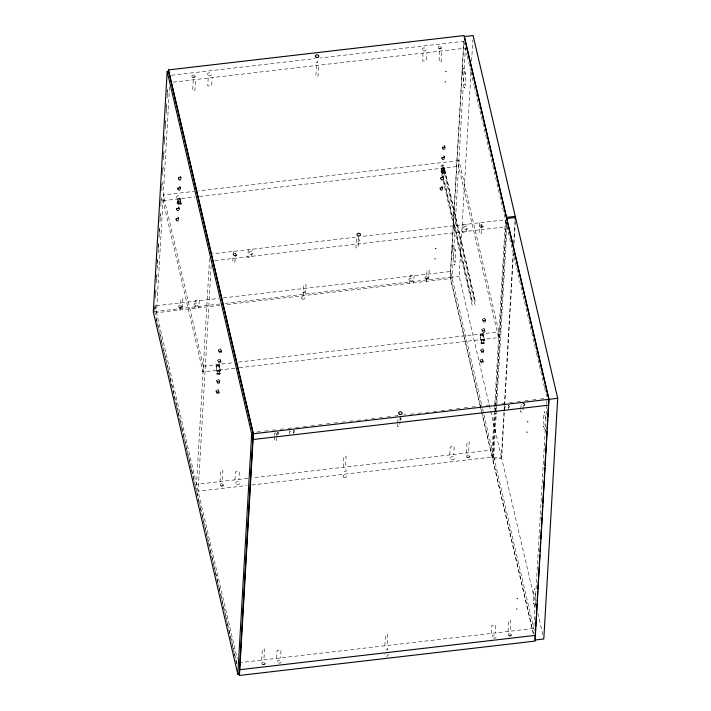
<?xml version="1.0" encoding="UTF-8"?>
<svg xmlns="http://www.w3.org/2000/svg" width="711" height="711" viewBox="0 0 711 711"><rect width="100%" height="100%" fill="white"/><g stroke="black" fill="none" stroke-linecap="round" stroke-linejoin="round"><path stroke-width="0.53" stroke-dasharray="3.56 2.67" d="M154.625 310.627L154.9 305.846L218.881 298.407M155.54 294.772L155.86 289.244M156.438 279.281L156.758 273.744M157.327 263.79L157.646 258.253M158.224 248.29L158.544 242.762M159.113 232.799L159.433 227.262M159.948 218.41L160.259 212.882M160.837 202.919L161.157 197.382M161.735 187.428L162.046 181.892M162.623 171.929L162.943 166.401M163.521 156.438L163.841 150.901M164.41 140.938L164.73 135.41M165.308 125.447L165.627 119.91M166.196 109.956L166.516 104.419M167.094 94.456L167.414 88.928M155.167 305.063L154.785 311.711L159.326 331.175M155.558 298.416L156.065 289.555M156.447 282.907L156.962 274.046M157.282 268.5L157.851 258.528M158.171 252.992L158.749 243.02M159.068 237.483L159.646 227.511M159.957 221.974L160.473 213.113M160.855 206.466L161.37 197.605M161.752 190.957L162.259 182.096M162.641 175.448L163.157 166.578M163.539 159.939L164.045 151.07M164.437 144.422L164.943 135.561M165.325 128.913L165.841 120.052M166.223 113.404L166.801 103.433M167.112 97.896L167.627 89.035M169.529 86.955L156.509 312.724L220.481 305.286M234.95 368.2L202.964 371.924L163.023 200.689L163.352 194.947L194.236 191.357M180.034 309.987L180.656 299.144L182.878 298.887L182.247 309.729M193.303 79.792L192.681 90.635L194.903 90.377L195.525 79.534M194.938 308.254L195.401 300.282L199.338 299.829L198.876 307.801M208.207 78.059L207.754 86.031L211.691 85.569L212.154 77.597M202.964 371.924L203.293 366.183L163.352 194.947M209.549 258.564L196.538 484.333L248.379 478.307M211.158 265.443L198.138 491.221L246.673 485.577M220.063 481.605L220.686 470.762L222.899 470.504L222.276 481.347M233.332 251.41L232.71 262.243L234.923 261.986L235.554 251.152M234.968 479.872L235.421 471.9L239.367 471.437L238.905 479.41M248.237 249.677L247.775 257.649L251.721 257.186L252.174 249.214M261.692 660.101L262.315 649.259L264.536 649.001L263.905 659.844M274.588 436.403L274.339 440.74L276.552 440.482L276.686 438.314M274.65 435.319L274.775 433.15M276.748 437.229L276.997 432.892M276.597 658.368L277.059 650.396L280.996 649.934L280.534 657.906M289.519 434.145L289.812 429.16M293.465 433.683L293.696 429.702M303.206 295.669L303.828 284.835L306.05 284.578L305.419 295.412M316.475 65.474L315.853 76.317L318.066 76.059L318.697 65.216M343.226 467.287L343.857 456.444L346.07 456.186L345.448 467.029M358.717 236.834L358.095 247.677L355.882 247.935L356.504 237.092L212.011 253.88M384.864 645.784L385.486 634.941L387.708 634.683L387.077 645.526M397.636 424.254L397.511 426.422L399.724 426.165L399.973 421.827M397.698 423.169L397.947 418.832M400.035 420.743L400.355 415.331M409.749 283.289L410.203 275.317L414.149 274.864L413.686 282.836M423.018 53.094L422.556 61.066L426.502 60.604L426.964 52.632M426.378 281.36L427 270.518L429.213 270.26L428.591 281.103M439.647 51.156L439.025 61.999L441.238 61.741L441.869 50.899M480.147 405.714L450.179 277.228L463.785 41.291L320.394 57.955M503.983 411.802L501.379 457.075L492.51 458.106L450.347 277.317L463.901 42.127M239.358 367.694L498.571 337.565L458.631 166.33L458.959 160.597L198.653 190.85M501.379 457.075L459.208 276.286L471.055 70.904M471.624 60.968L472.833 39.985M449.77 454.907L450.232 446.935L454.178 446.472L453.716 454.445M463.048 224.712L462.585 232.675L466.532 232.221L466.985 224.249M466.398 452.969L467.029 442.135L469.242 441.878L468.62 452.711M479.676 222.774L479.045 233.617L481.267 233.359L481.889 222.516M498.571 337.565L498.9 331.824L458.959 160.597M494.376 411.242L492.145 449.983L252.787 477.801M494.438 410.14L505.414 219.779L362.023 236.452M492.51 458.106L495.123 412.833M495.185 411.731L495.434 407.314M495.505 406.212L506.134 221.805M533.437 633.581L492.776 459.253L495.451 412.878M495.514 411.776L495.771 407.359M495.834 406.248L506.463 221.85M496.429 410.38L493.745 456.862L251.081 485.062M496.491 409.269L507.023 226.667L214.722 260.635M504.055 410.7L504.303 406.283M504.366 405.181L513.093 253.898M513.733 242.86L515.004 220.774M491.408 633.403L491.861 625.431L495.807 624.969L495.345 632.941M504.33 409.18L504.508 406.194M536.032 605.648L501.646 458.222L504.321 411.847M504.383 410.745L504.641 406.328M504.703 405.226L513.422 253.943M514 244.006L515.333 220.819M508.276 408.718L508.561 403.741M508.036 631.466L508.658 620.623L510.871 620.365L510.249 631.208M520.808 409.945L520.683 412.113L522.896 411.856L523.394 403.181M520.87 408.861L521.119 404.523M546.661 404.915L533.774 628.471L239.269 662.705M546.732 403.812L546.919 400.489M177.217 203.613L177.27 198.822L180.221 198.502L181.323 204.27L178.372 204.59L177.528 201.604L177.217 203.613L180.167 203.284L180.487 201.284L181.323 204.27M178.39 202.368C177.11 198.858 182.7 199.373 180.887 202.599A1.253 0.96 4.2 0 1 178.923 203.257A1.253 0.96 4.2 0 1 179.101 201.595A1.253 0.96 4.2 0 1 180.887 202.599M178.372 204.59L177.27 198.822M180.167 203.284L180.221 198.502M216.082 366.263L216.144 365.472L219.095 365.143L220.259 370.111L219.975 373.942L217.024 374.27L216.082 366.263L219.041 365.943L219.095 365.143M216.642 366.334L216.784 364.654M217.024 374.27L217.299 370.44L216.144 365.472M219.13 366.574A1.253 0.96 4.2 0 0 217.353 365.561A1.253 0.96 4.2 0 0 217.175 367.223A1.253 0.96 4.2 0 0 219.13 366.574C220.392 364.885 217.904 362.61 216.828 364.494M219.975 373.942L219.041 365.943M472.184 305.348L441.069 171.964L441.344 168.134L444.304 167.805L445.406 173.573L442.446 173.902L441.344 168.134L443.006 172.56A1.253 0.96 4.2 0 0 444.962 171.902C446.757 168.703 441.22 168.187 442.464 171.68M475.135 305.019L444.02 171.635L444.304 167.805L475.357 301.997L444.908 171.475C444.722 169.245 440.038 170.578 441.291 172.915L444.242 172.595L444.517 170.578M480.165 335.574L480.218 334.774L483.178 334.454L484.333 339.423L484.058 343.253L481.098 343.582L480.165 335.574L483.116 335.254L483.178 334.454M480.716 335.645L480.858 333.966M481.098 343.582L481.383 339.742L480.218 334.774M483.213 335.876A1.253 0.96 4.2 0 0 481.436 334.872A1.253 0.96 4.2 0 0 481.249 336.534A1.253 0.96 4.2 0 0 483.213 335.876C484.671 334.01 481.543 331.824 480.832 334.046M484.058 343.253L483.116 335.254M443.486 170.836L443.94 168M444.748 172.373L444.304 167.805M177.768 198.769L177.981 198.6A1.253 0.782 -13.1 0 1 179.936 198.884C181.287 193.872 174.071 195.454 177.483 199.4M441.833 168.089L442.58 171.369L442.064 167.912A1.253 0.782 -13.1 0 1 444.011 168.196A1.253 0.782 -13.1 0 1 442.286 169.245A1.253 0.782 -13.1 0 1 442.064 167.912M217.299 370.44L218.019 370.218A1.253 0.782 -13.1 0 1 219.966 370.502C223.13 374.59 216.402 376.039 217.522 371.009M481.871 339.689L482.094 339.52A1.253 0.782 -13.1 0 1 484.049 339.805C487.257 343.884 480.449 345.35 481.596 340.32M171.484 75.259L314.875 58.595M173.093 82.138L465.394 48.17L452.116 278.365L224.898 304.77M163.023 200.689L195.01 196.974M199.427 196.458L458.631 166.33M223.29 297.891L450.516 271.486L482.245 407.527M154.571 311.578L219.655 304.015M225.165 303.375L450.179 277.228M450.347 277.317L459.208 276.286M203.293 366.183L234.177 362.592M238.585 362.077L498.9 331.824M256.955 431.995L260.262 431.613M264.679 431.097L267.985 430.715M272.393 430.199L275.708 429.817M280.116 429.302L283.422 428.92M287.839 428.404L291.839 427.942M295.563 427.507L298.869 427.124M303.277 426.609L306.592 426.227M311 425.711L314.315 425.329M318.724 424.814L322.03 424.431M326.447 423.916L329.753 423.534M334.161 423.018L337.476 422.636M341.884 422.121L345.199 421.739M349.608 421.223L352.914 420.841M357.331 420.325L360.637 419.943M365.054 419.428L367.258 419.17M371.666 418.663L374.981 418.272M379.39 417.766L382.696 417.375M387.113 416.868L390.419 416.477M394.827 415.971L398.142 415.58M403.652 414.94L405.865 414.691M410.274 414.175L413.58 413.793M417.997 413.278L421.303 412.895M425.72 412.38L429.026 411.998M433.434 411.482L436.75 411.1M441.158 410.585L444.464 410.203M448.881 409.687L452.187 409.305M456.604 408.789L459.91 408.407M464.319 407.892L467.634 407.51M472.042 406.994L475.348 406.612M479.765 406.097L481.969 405.839M486.386 405.332L489.692 404.941M494.101 404.435L497.416 404.044M501.824 403.537L505.13 403.146M509.547 402.639L512.853 402.248M517.27 401.742L520.576 401.351M524.985 400.844L528.3 400.453M532.708 399.946L536.014 399.555M540.431 399.049L545.941 398.409M492.776 459.253L501.646 458.222M484.333 339.423L481.383 339.742M217.788 370.395L220.259 370.111M441.069 171.964L444.02 171.635M177.528 201.604L180.434 201.275M442.509 173.102L445.459 172.773M176.986 202.653L179.945 202.333M178.425 203.79L181.385 203.47M480.876 342.622L483.836 342.293M216.802 373.311L219.752 372.991M441.558 170.907L472.397 302.326L441.344 168.134M444.428 171.022L443.806 167.858M443.335 165.405L442.002 164.899L440.953 166.107M463.785 41.291L467.056 55.325M467.314 56.409L470.584 70.442M470.833 71.518L474.113 85.56M474.361 86.635L522.967 295.021M523.216 296.105L536.316 352.247M536.565 353.331L544.368 386.802M544.626 387.877L546.635 396.516M444.766 145.977L445.166 147.701M485.195 319.31L485.604 321.034M442.366 146.67L442.766 148.386M482.796 320.003L483.196 321.719M444.179 156.18L444.579 157.904M484.609 329.513L485.009 331.237M441.771 156.873L442.18 158.589M482.209 330.206L482.609 331.921M483.436 349.919L483.836 351.643M440.598 177.279L440.998 178.994M481.036 350.612L481.436 352.327M442.411 186.789L442.811 188.513M482.849 360.122L483.249 361.846M440.011 187.482L440.411 189.197M480.44 360.815L480.84 362.53M537.792 613.184L543.56 637.936M482.493 408.612L534.237 630.444M480.405 406.79L481.409 411.109M481.658 412.193L533.286 633.537M180.692 176.666L181.092 178.39M221.121 350.008L221.521 351.723M178.292 177.359L178.692 179.083M218.721 350.692L219.121 352.416M180.096 186.877L180.505 188.593M220.534 360.21L220.934 361.926M177.697 187.562L178.097 189.286M218.135 360.895L218.535 362.619M178.923 207.274L179.323 208.998M219.361 380.616L219.761 382.331M176.524 207.968L176.923 209.692M216.953 381.3L217.353 383.025M178.337 217.477L178.737 219.201M218.766 390.819L219.166 392.534M175.928 218.17L176.337 219.886M216.366 391.503L216.766 393.227M154.9 305.846L237.252 658.91M159.584 332.259L162.863 346.319M163.112 347.403L177.999 411.216M178.248 412.3L181.527 426.36M181.776 427.444L196.663 491.257M196.92 492.341L200.2 506.401M200.449 507.476L215.335 571.297M215.584 572.373L218.864 586.442M219.112 587.517L237.03 664.314M156.331 319.141L158.597 328.855M159.859 334.259L161.121 339.654M161.37 340.738L162.126 343.973M163.637 350.452L166.41 362.326M166.658 363.41L169.938 377.443M170.187 378.528L176.23 404.435M176.479 405.519L177.99 411.998M178.248 413.073L179.759 419.552M180.007 420.636L181.518 427.115M181.767 428.191L183.278 434.67M183.536 435.754L191.339 469.224M191.588 470.3L193.099 476.779M193.356 477.863L194.867 484.342M195.116 485.417L196.627 491.896M196.876 492.972L198.387 499.451M198.645 500.535L200.155 507.014M200.404 508.089L201.915 514.568M202.164 515.653L208.216 541.56M208.465 542.644L209.976 549.123M210.225 550.198L211.736 556.677M211.994 557.762L213.504 564.241M213.753 565.316L215.264 571.795M215.513 572.879L217.024 579.358M217.282 580.434L218.792 586.913M219.041 587.988L220.552 594.467M220.801 595.551L223.325 606.35M223.574 607.425L225.085 613.904M225.334 614.988L226.845 621.467M227.102 622.543L228.613 629.022M228.862 630.097L230.373 636.576M230.622 637.66L232.133 644.139M232.39 645.215L233.901 651.694M234.15 652.778L235.661 659.257M235.91 660.332L236.665 663.576M219.966 370.502A1.253 0.782 -13.1 0 1 218.241 371.551A1.253 0.782 -13.1 0 1 218.019 370.218M443.006 172.56A1.253 0.96 4.2 0 1 443.175 170.907A1.253 0.96 4.2 0 1 444.962 171.902M484.049 339.805A1.253 0.782 -13.1 0 1 482.325 340.853A1.253 0.782 -13.1 0 1 482.094 339.52M179.936 198.884A1.253 0.782 -13.1 0 1 178.212 199.933A1.253 0.782 -13.1 0 1 177.981 198.6M545.568 431.168A8.772 1.235 83.4 0 1 543.506 416.299A8.772 1.235 83.4 0 1 546.128 421.499M534.956 607.061A8.772 1.235 83.4 0 1 533.357 592.583A8.772 1.235 83.4 0 1 535.925 598.449M277.468 431.95A1.751 1.351 3.3 0 1 278.525 433.71A1.751 1.351 3.3 0 1 276.286 434.465A1.751 1.351 3.3 0 1 275.228 432.715M293.785 430.137A2 1.546 3.3 0 1 293.492 432.795A2 1.546 3.3 0 1 290.648 431.204M524.211 403.493A1.751 1.351 3.3 0 1 523.963 405.821A1.751 1.351 3.3 0 1 521.474 404.426M508.596 405.172A2 1.546 3.3 0 1 508.303 407.83A2 1.546 3.3 0 1 505.459 406.239M399.849 418.032A1.129 0.871 3.3 0 1 401.173 418.921A1.129 0.871 3.3 0 1 399.858 419.748A1.129 0.871 3.3 0 1 398.987 418.575M277.254 432.404A1.129 0.871 3.3 0 1 277.939 433.532A1.129 0.871 3.3 0 1 276.499 434.021A1.129 0.871 3.3 0 1 275.815 432.892M522.487 403.901A1.129 0.871 3.3 0 1 524.238 404.23A1.129 0.871 3.3 0 1 523.42 405.439A1.129 0.871 3.3 0 1 522.096 404.479M387.779 653.987A1.751 1.351 3.3 0 1 387.691 655.809A1.751 1.351 3.3 0 1 385.318 655.844A1.751 1.351 3.3 0 1 384.998 654.031M454.445 264.074L454.578 264.954L454.445 264.074M455.271 249.73L455.404 250.61L455.271 249.73M464.647 87.124L464.781 88.004L464.647 87.124M465.474 72.78L465.607 73.66L465.474 72.78M533.517 603.097L533.65 603.977L533.517 603.097M534.343 588.752L534.485 589.632L534.343 588.752M543.719 426.147L543.853 427.027L543.719 426.147M544.546 411.802L544.688 412.682L544.546 411.802M178.123 178.63C180.301 184.113 184.709 174.088 178.123 178.63M177.537 188.833C179.714 194.325 184.025 184.3 177.537 188.833M176.355 209.238C178.532 214.722 182.931 204.697 176.355 209.238M175.768 219.441C177.946 224.925 182.345 214.9 175.768 219.441M218.153 350.176C220.73 355.5 224.169 345.573 218.17 350.114M217.557 360.379C220.268 365.747 223.494 355.616 217.557 360.379M216.384 380.785C219.006 386.162 222.356 376.066 216.384 380.785M215.797 390.988C218.455 396.356 221.805 386.251 215.797 390.988M445.45 71.784L446.41 71.749L445.45 71.784M444.864 81.987L445.824 81.952L444.864 81.987M442.198 147.941C444.375 153.434 448.694 143.409 442.198 147.941M441.611 158.144C443.788 163.628 448.188 153.603 441.611 158.144M440.438 178.55C442.606 184.033 447.015 174.008 440.438 178.55M439.842 188.753C442.02 194.236 446.419 184.211 439.842 188.753M435.248 248.734L436.207 248.708L435.248 248.734M434.661 258.937L435.621 258.902L434.661 258.937M482.227 319.488C484.884 324.856 488.235 314.742 482.227 319.488M481.64 329.691C484.342 335.059 487.568 324.927 481.64 329.691M480.458 350.096C482.973 355.42 486.493 345.546 480.476 350.034M479.872 360.299C482.405 365.614 485.977 355.722 479.889 360.237M527.109 421.89L528.069 421.863L527.109 421.89M526.522 432.092L527.482 432.066L526.522 432.092M516.906 598.84L517.866 598.813L516.959 598.76M516.319 609.043L517.279 609.016L516.373 608.963M217.513 381.718A1.253 0.782 -13.1 0 0 219.388 380.803A1.253 0.782 -13.1 0 0 217.566 380.341A1.253 0.782 -13.1 0 0 217.513 381.718M217.904 383.442A1.253 0.782 -13.1 0 0 219.788 382.536A1.253 0.782 -13.1 0 0 217.984 382.056A1.253 0.782 -13.1 0 0 217.904 383.442M441.558 179.412A1.253 0.782 -13.1 0 0 443.433 178.497A1.253 0.782 -13.1 0 0 441.611 178.043A1.253 0.782 -13.1 0 0 441.558 179.412M441.14 177.697A1.253 0.782 -13.1 0 0 443.033 176.79A1.253 0.782 -13.1 0 0 441.22 176.31A1.253 0.782 -13.1 0 0 441.14 177.697M218.686 361.312A1.253 0.782 -13.1 0 0 220.561 360.397A1.253 0.782 -13.1 0 0 218.739 359.944A1.253 0.782 -13.1 0 0 218.686 361.312M219.077 363.037A1.253 0.782 -13.1 0 0 220.961 362.13A1.253 0.782 -13.1 0 0 219.157 361.65A1.253 0.782 -13.1 0 0 219.077 363.037M176.897 220.312A1.253 0.782 -13.1 0 0 178.763 219.388A1.253 0.782 -13.1 0 0 176.941 218.935A1.253 0.782 -13.1 0 0 176.897 220.312M176.479 218.588A1.253 0.782 -13.1 0 0 178.363 217.682A1.253 0.782 -13.1 0 0 176.559 217.211A1.253 0.782 -13.1 0 0 176.479 218.588M442.74 159.015A1.253 0.782 -13.1 0 0 444.606 158.091A1.253 0.782 -13.1 0 0 442.784 157.638A1.253 0.782 -13.1 0 0 442.74 159.015M442.322 157.291A1.253 0.782 -13.1 0 0 444.206 156.384A1.253 0.782 -13.1 0 0 442.402 155.905A1.253 0.782 -13.1 0 0 442.322 157.291M481 361.232A1.253 0.782 -13.1 0 0 482.876 360.317A1.253 0.782 -13.1 0 0 481.054 359.855A1.253 0.782 -13.1 0 0 481 361.232M481.391 362.948A1.253 0.782 -13.1 0 0 483.276 362.041A1.253 0.782 -13.1 0 0 481.471 361.57A1.253 0.782 -13.1 0 0 481.391 362.948M483.356 320.421A1.253 0.782 -13.1 0 0 485.231 319.506A1.253 0.782 -13.1 0 0 483.409 319.043A1.253 0.782 -13.1 0 0 483.356 320.421M483.747 322.136A1.253 0.782 -13.1 0 0 485.631 321.23A1.253 0.782 -13.1 0 0 483.827 320.759A1.253 0.782 -13.1 0 0 483.747 322.136M482.769 330.624A1.253 0.782 -13.1 0 0 484.644 329.708A1.253 0.782 -13.1 0 0 482.822 329.246A1.253 0.782 -13.1 0 0 482.769 330.624M483.151 332.339A1.253 0.782 -13.1 0 0 485.044 331.433A1.253 0.782 -13.1 0 0 483.231 330.962A1.253 0.782 -13.1 0 0 483.151 332.339M216.926 391.921A1.253 0.782 -13.1 0 0 218.801 391.006A1.253 0.782 -13.1 0 0 216.979 390.543A1.253 0.782 -13.1 0 0 216.926 391.921M217.317 393.645A1.253 0.782 -13.1 0 0 219.201 392.739A1.253 0.782 -13.1 0 0 217.388 392.259A1.253 0.782 -13.1 0 0 217.317 393.645M219.281 351.11A1.253 0.782 -13.1 0 0 221.157 350.194A1.253 0.782 -13.1 0 0 219.326 349.741A1.253 0.782 -13.1 0 0 219.281 351.11M219.663 352.834A1.253 0.782 -13.1 0 0 221.556 351.927A1.253 0.782 -13.1 0 0 219.743 351.447A1.253 0.782 -13.1 0 0 219.663 352.834M481.596 351.03A1.253 0.782 -13.1 0 0 483.462 350.114A1.253 0.782 -13.1 0 0 481.64 349.652A1.253 0.782 -13.1 0 0 481.596 351.03M481.978 352.745A1.253 0.782 -13.1 0 0 483.862 351.838A1.253 0.782 -13.1 0 0 482.058 351.367A1.253 0.782 -13.1 0 0 481.978 352.745M179.243 179.501A1.253 0.782 -13.1 0 0 181.118 178.585A1.253 0.782 -13.1 0 0 179.296 178.123A1.253 0.782 -13.1 0 0 179.243 179.501M178.834 177.777A1.253 0.782 -13.1 0 0 180.727 176.87A1.253 0.782 -13.1 0 0 178.914 176.399A1.253 0.782 -13.1 0 0 178.834 177.777M443.326 148.812A1.253 0.782 -13.1 0 0 445.202 147.888A1.253 0.782 -13.1 0 0 443.38 147.435A1.253 0.782 -13.1 0 0 443.326 148.812M442.909 147.088A1.253 0.782 -13.1 0 0 444.793 146.182A1.253 0.782 -13.1 0 0 442.989 145.702A1.253 0.782 -13.1 0 0 442.909 147.088M178.657 189.704A1.253 0.782 -13.1 0 0 180.532 188.788A1.253 0.782 -13.1 0 0 178.71 188.326A1.253 0.782 -13.1 0 0 178.657 189.704M178.239 187.98A1.253 0.782 -13.1 0 0 180.132 187.073A1.253 0.782 -13.1 0 0 178.319 186.602A1.253 0.782 -13.1 0 0 178.239 187.98M177.483 210.109A1.253 0.782 -13.1 0 0 179.359 209.185A1.253 0.782 -13.1 0 0 177.537 208.732A1.253 0.782 -13.1 0 0 177.483 210.109M177.066 208.385A1.253 0.782 -13.1 0 0 178.95 207.479A1.253 0.782 -13.1 0 0 177.146 207.008A1.253 0.782 -13.1 0 0 177.066 208.385M440.971 189.615A1.253 0.782 -13.1 0 0 442.846 188.699A1.253 0.782 -13.1 0 0 441.024 188.246A1.253 0.782 -13.1 0 0 440.971 189.615M440.553 187.9A1.253 0.782 -13.1 0 0 442.446 186.993A1.253 0.782 -13.1 0 0 440.633 186.513A1.253 0.782 -13.1 0 0 440.553 187.9M441.682 166.641A1.253 0.782 -13.1 0 0 443.406 165.592A1.253 0.782 -13.1 0 0 441.46 165.308A1.253 0.782 -13.1 0 0 441.682 166.641M316.137 62.604A1.129 0.871 3.3 0 0 317.906 62.008A1.129 0.871 3.3 0 0 316.306 61.11A1.129 0.871 3.3 0 0 316.137 62.604M302.868 292.808A1.129 0.871 3.3 0 0 304.637 292.203A1.129 0.871 3.3 0 0 303.028 291.306A1.129 0.871 3.3 0 0 302.868 292.808M192.974 76.921A1.129 0.871 3.3 0 0 194.734 76.317A1.129 0.871 3.3 0 0 193.134 75.428A1.129 0.871 3.3 0 0 192.974 76.921M208.234 75.633A2 1.546 3.3 0 0 211.371 74.566A2 1.546 3.3 0 0 208.527 72.975A2 1.546 3.3 0 0 208.234 75.633M439.309 48.295A1.129 0.871 3.3 0 0 441.078 47.69A1.129 0.871 3.3 0 0 439.469 46.793A1.129 0.871 3.3 0 0 439.309 48.295M423.045 50.668A2 1.546 3.3 0 0 426.182 49.601A2 1.546 3.3 0 0 423.329 48.01A2 1.546 3.3 0 0 423.045 50.668M179.696 307.116A1.129 0.871 3.3 0 0 181.465 306.521A1.129 0.871 3.3 0 0 179.856 305.623A1.129 0.871 3.3 0 0 179.696 307.116M194.965 305.828A2 1.546 3.3 0 0 198.102 304.761A2 1.546 3.3 0 0 195.249 303.17A2 1.546 3.3 0 0 194.965 305.828M426.04 278.49A1.129 0.871 3.3 0 0 427.8 277.885A1.129 0.871 3.3 0 0 426.2 276.988A1.129 0.871 3.3 0 0 426.04 278.49M409.776 280.863A2 1.546 3.3 0 0 412.913 279.796A2 1.546 3.3 0 0 410.06 278.205A2 1.546 3.3 0 0 409.776 280.863M357.775 241.1A1.129 0.871 3.3 0 0 359.535 240.496A1.129 0.871 3.3 0 0 357.935 239.607A1.129 0.871 3.3 0 0 357.775 241.1M344.497 471.295A1.129 0.871 3.3 0 0 346.266 470.7A1.129 0.871 3.3 0 0 344.657 469.802A1.129 0.871 3.3 0 0 344.497 471.295M234.603 255.418A1.129 0.871 3.3 0 0 236.363 254.814A1.129 0.871 3.3 0 0 234.763 253.916A1.129 0.871 3.3 0 0 234.603 255.418M249.872 254.129A2 1.546 3.3 0 0 253.009 253.063A2 1.546 3.3 0 0 250.156 251.463A2 1.546 3.3 0 0 249.872 254.129M480.947 226.782A1.129 0.871 3.3 0 0 482.707 226.187A1.129 0.871 3.3 0 0 481.107 225.289A1.129 0.871 3.3 0 0 480.947 226.782M464.674 229.164A2 1.546 3.3 0 0 467.811 228.089A2 1.546 3.3 0 0 464.967 226.498A2 1.546 3.3 0 0 464.674 229.164M221.325 485.613A1.129 0.871 3.3 0 0 223.094 485.009A1.129 0.871 3.3 0 0 221.494 484.12A1.129 0.871 3.3 0 0 221.325 485.613M236.594 484.324A2 1.546 3.3 0 0 239.731 483.258A2 1.546 3.3 0 0 236.879 481.667A2 1.546 3.3 0 0 236.594 484.324M467.669 456.986A1.129 0.871 3.3 0 0 469.438 456.382A1.129 0.871 3.3 0 0 467.829 455.484A1.129 0.871 3.3 0 0 467.669 456.986M451.405 459.359A2 1.546 3.3 0 0 454.542 458.293A2 1.546 3.3 0 0 451.689 456.702A2 1.546 3.3 0 0 451.405 459.359M234.248 255.8A1.751 1.351 3.3 0 0 236.994 254.867A1.751 1.351 3.3 0 0 234.497 253.48A1.751 1.351 3.3 0 0 234.248 255.8M480.583 227.173A1.751 1.351 3.3 0 0 483.329 226.24A1.751 1.351 3.3 0 0 480.84 224.845A1.751 1.351 3.3 0 0 480.583 227.173M192.61 77.312A1.751 1.351 3.3 0 0 195.356 76.379A1.751 1.351 3.3 0 0 192.868 74.984A1.751 1.351 3.3 0 0 192.61 77.312M438.954 48.677A1.751 1.351 3.3 0 0 441.7 47.744A1.751 1.351 3.3 0 0 439.202 46.348A1.751 1.351 3.3 0 0 438.954 48.677M386.126 649.792A1.129 0.871 3.3 0 0 387.895 649.187A1.129 0.871 3.3 0 0 386.295 648.299A1.129 0.871 3.3 0 0 386.126 649.792M262.963 664.11A1.129 0.871 3.3 0 0 264.723 663.505A1.129 0.871 3.3 0 0 263.123 662.608A1.129 0.871 3.3 0 0 262.963 664.11M278.223 662.821A2 1.546 3.3 0 0 281.36 661.754A2 1.546 3.3 0 0 278.516 660.155A2 1.546 3.3 0 0 278.223 662.821M509.298 635.474A1.129 0.871 3.3 0 0 511.067 634.879A1.129 0.871 3.3 0 0 509.467 633.981A1.129 0.871 3.3 0 0 509.298 635.474M493.034 637.856A2 1.546 3.3 0 0 496.171 636.78A2 1.546 3.3 0 0 493.327 635.19A2 1.546 3.3 0 0 493.034 637.856M343.813 477.428A1.751 1.351 3.3 0 0 346.559 476.494A1.751 1.351 3.3 0 0 344.062 475.099A1.751 1.351 3.3 0 0 343.813 477.428M220.97 486.004A1.751 1.351 3.3 0 0 223.716 485.071A1.751 1.351 3.3 0 0 221.219 483.676A1.751 1.351 3.3 0 0 220.97 486.004M467.314 457.369A1.751 1.351 3.3 0 0 470.06 456.435A1.751 1.351 3.3 0 0 467.562 455.04A1.751 1.351 3.3 0 0 467.314 457.369M302.184 298.931A1.751 1.351 3.3 0 0 304.921 297.998A1.751 1.351 3.3 0 0 302.433 296.603A1.751 1.351 3.3 0 0 302.184 298.931M179.341 307.507A1.751 1.351 3.3 0 0 182.087 306.574A1.751 1.351 3.3 0 0 179.59 305.179A1.751 1.351 3.3 0 0 179.341 307.507M425.685 278.881A1.751 1.351 3.3 0 0 428.431 277.939A1.751 1.351 3.3 0 0 425.933 276.552A1.751 1.351 3.3 0 0 425.685 278.881M262.608 664.492A1.751 1.351 3.3 0 0 265.345 663.559A1.751 1.351 3.3 0 0 262.857 662.172A1.751 1.351 3.3 0 0 262.608 664.492M508.943 635.865A1.751 1.351 3.3 0 0 511.689 634.932A1.751 1.351 3.3 0 0 509.192 633.537A1.751 1.351 3.3 0 0 508.943 635.865M452.507 248.637A8.772 1.235 83.4 0 0 454.978 262.332A8.772 1.235 83.4 0 0 454.809 249.996A8.772 1.235 83.4 0 0 452.507 248.637M462.71 71.687A8.772 1.235 83.4 0 0 465.181 85.373A8.772 1.235 83.4 0 0 465.012 73.046A8.772 1.235 83.4 0 0 462.71 71.687"/><path stroke-width="1.07" d="M167.174 71.482L153.309 311.88L237.821 674.224L239.296 674.046L253.16 433.648L168.649 71.313L167.174 71.482L251.685 433.817L237.821 674.224M168.338 72.78L168.507 69.909L464.114 35.55L548.981 399.422L535.045 641.091L239.438 675.45L238.932 673.29M239.438 675.45L253.374 433.772L168.507 69.909M515.128 218.57L515.253 216.357L473.091 35.568L464.221 36.599L506.392 217.388L515.253 216.357M515.395 219.717L515.528 217.504L506.659 218.535L548.821 399.324L548.572 403.741M535.01 638.94L535.579 629.004M535.703 626.791L536.281 616.855M536.467 613.54L537.045 603.603M537.169 601.39L537.747 591.454M537.872 589.25L538.44 579.314M538.574 577.101L539.142 567.165M539.276 564.952L539.845 555.015M540.04 551.7L540.609 541.764M540.733 539.56L541.311 529.624M541.435 527.411L542.013 517.475M542.138 515.262L542.706 505.325M542.84 503.121L543.408 493.185M543.542 490.972L544.111 481.036M544.306 477.721L544.875 467.785M544.999 465.572L545.577 455.635M545.701 453.431L546.279 443.495M546.404 441.282L546.972 431.346M547.106 429.133L547.674 419.197M547.808 416.993L548.377 407.056M515.528 217.504L557.691 398.293L543.808 639.011L534.939 640.042M251.685 433.817L253.16 433.648M253.374 433.772L557.691 398.293M253.045 439.514L548.652 405.154M239.767 669.709L535.383 635.358M357.749 235.75A1.751 1.351 3.3 0 0 360.495 234.817A1.751 1.351 3.3 0 0 357.997 233.421A1.751 1.351 3.3 0 0 357.749 235.75M316.119 57.253A1.751 1.351 3.3 0 0 318.857 56.32A1.751 1.351 3.3 0 0 316.368 54.925A1.751 1.351 3.3 0 0 316.119 57.253M399.378 414.246A1.751 1.351 3.3 0 0 402.124 413.313A1.751 1.351 3.3 0 0 399.626 411.918A1.751 1.351 3.3 0 0 399.378 414.246"/></g></svg>
